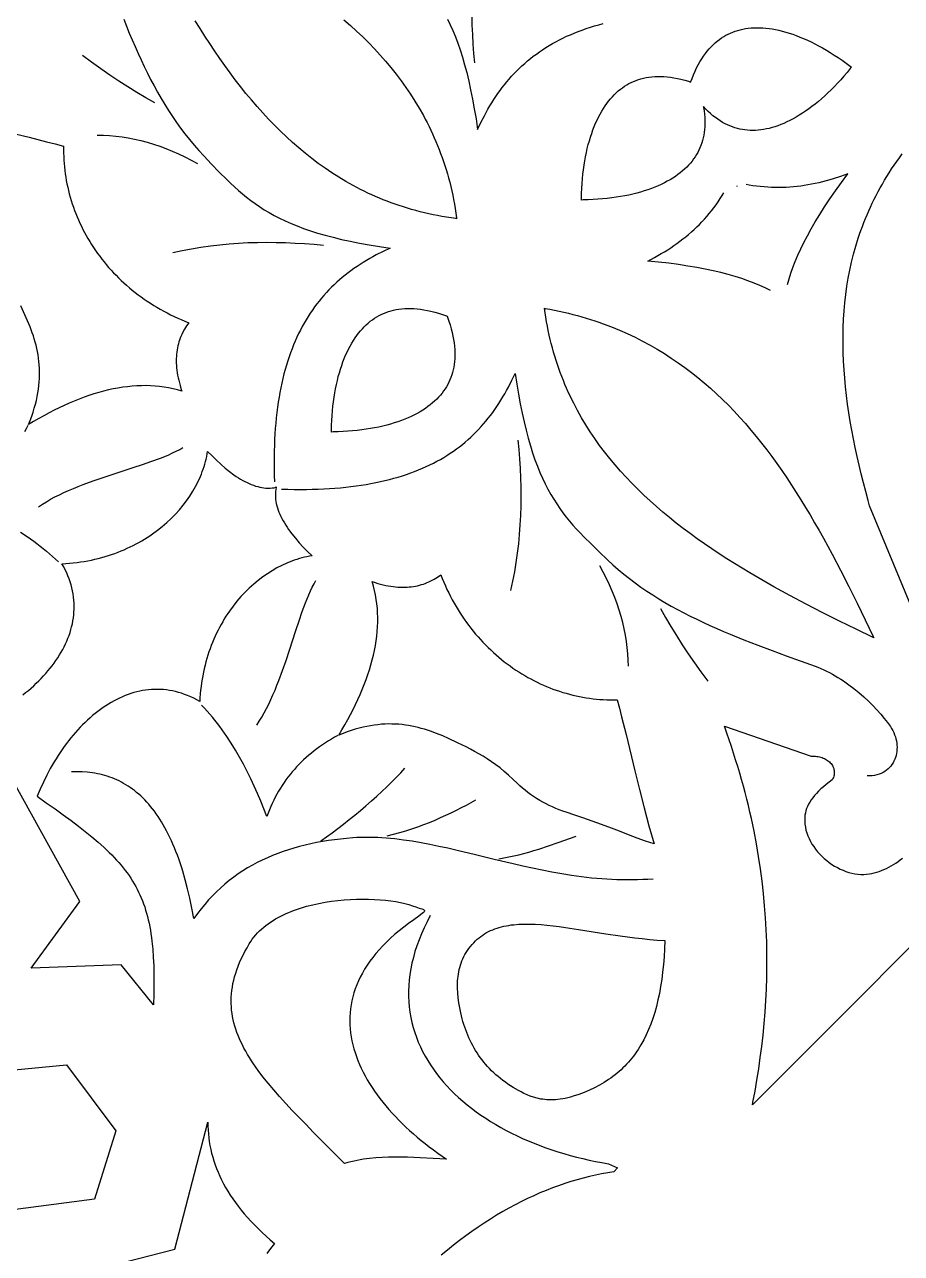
# Model space of a CAD drawing. Extents: x -332 to 348, y -263 to 352.
# Drawn here: x -168.88 to -137.66, y 222.61 to 266.33 of the extents above; entities that cross this region are included whole.
import ezdxf

# ---------------------------------------------------------------- set-up
doc = ezdxf.new("R2010")
doc.units = 0
doc.layers.add('LAYER_1', color=18, linetype='CONTINUOUS')
doc.layers.add('LAYER_2', color=174, linetype='CONTINUOUS')

msp = doc.modelspace()

# ---------------------------------------------------------------- linework, layer by layer
at = {"layer": 'LAYER_1'}
for points in [[(-157.507, 266.507), (-157.279, 266.306), (-157.056, 266.102), (-156.839, 265.894), (-156.627, 265.682), (-156.42, 265.468), (-156.219, 265.249), (-156.024, 265.027), (-155.834, 264.801), (-155.651, 264.571), (-155.473, 264.337), (-155.302, 264.099), (-155.138, 263.857), (-154.98, 263.61), (-154.828, 263.359), (-154.682, 263.102), (-154.614, 262.974), (-154.545, 262.844), (-154.479, 262.712), (-154.415, 262.578), (-154.352, 262.444), (-154.291, 262.308), (-154.232, 262.171), (-154.175, 262.033), (-154.119, 261.893), (-154.066, 261.752), (-154.014, 261.61), (-153.964, 261.466), (-153.916, 261.321), (-153.871, 261.174), (-153.827, 261.026), (-153.785, 260.877), (-153.745, 260.726), (-153.707, 260.573), (-153.671, 260.419), (-153.637, 260.263), (-153.606, 260.106), (-153.576, 259.947), (-153.548, 259.787), (-153.523, 259.625), (-153.5, 259.461), (-153.496, 259.426), (-153.531, 259.431), (-153.695, 259.454), (-153.857, 259.479), (-154.018, 259.506), (-154.177, 259.536), (-154.334, 259.567), (-154.49, 259.601), (-154.644, 259.637), (-154.797, 259.674), (-154.948, 259.714), (-155.098, 259.756), (-155.247, 259.8), (-155.394, 259.845), (-155.539, 259.893), (-155.683, 259.942), (-155.826, 259.994), (-155.967, 260.047), (-156.107, 260.102), (-156.246, 260.159), (-156.383, 260.218), (-156.52, 260.279), (-156.654, 260.341), (-156.788, 260.406), (-156.918, 260.47), (-157.182, 260.609), (-157.438, 260.753), (-157.69, 260.904), (-157.937, 261.061), (-158.181, 261.225), (-158.42, 261.395), (-158.654, 261.572), (-158.885, 261.754), (-159.112, 261.943), (-159.335, 262.137), (-159.555, 262.337), (-159.771, 262.543), (-159.983, 262.754), (-160.192, 262.971), (-160.397, 263.192), (-160.6, 263.419), (-160.799, 263.651), (-160.995, 263.887), (-161.187, 264.127), (-161.377, 264.373), (-161.564, 264.622), (-161.749, 264.875), (-161.93, 265.132), (-162.109, 265.393), (-162.285, 265.658), (-162.459, 265.926), (-162.63, 266.197), (-162.8, 266.471)], [(-170.014, 262.64), (-168.718, 262.325), (-168.09, 262.166), (-167.785, 262.085), (-167.485, 262.002), (-167.487, 261.88), (-167.486, 261.757), (-167.483, 261.635), (-167.477, 261.512), (-167.469, 261.39), (-167.458, 261.269), (-167.445, 261.147), (-167.429, 261.026), (-167.411, 260.905), (-167.39, 260.785), (-167.367, 260.665), (-167.342, 260.545), (-167.314, 260.426), (-167.284, 260.307), (-167.252, 260.189), (-167.217, 260.072), (-167.18, 259.955), (-167.14, 259.839), (-167.099, 259.723), (-167.054, 259.608), (-167.008, 259.494), (-166.959, 259.381), (-166.909, 259.268), (-166.855, 259.156), (-166.8, 259.045), (-166.742, 258.935), (-166.683, 258.826), (-166.621, 258.718), (-166.556, 258.611), (-166.49, 258.505), (-166.422, 258.4), (-166.351, 258.296), (-166.278, 258.193), (-166.203, 258.091), (-166.126, 257.99), (-166.047, 257.891), (-165.966, 257.793), (-165.883, 257.696), (-165.797, 257.6), (-165.71, 257.506), (-165.621, 257.413), (-165.529, 257.322), (-165.436, 257.232), (-165.34, 257.143), (-165.243, 257.056), (-165.144, 256.97), (-165.042, 256.886), (-164.939, 256.804), (-164.834, 256.723), (-164.727, 256.644), (-164.618, 256.566), (-164.507, 256.491), (-164.394, 256.417), (-164.28, 256.344), (-164.163, 256.274), (-164.045, 256.206), (-163.925, 256.139), (-163.803, 256.074), (-163.679, 256.011), (-163.553, 255.95), (-163.426, 255.892), (-163.297, 255.835), (-163.166, 255.78), (-163.033, 255.727), (-163.114, 255.612), (-163.187, 255.492), (-163.253, 255.369), (-163.283, 255.305), (-163.312, 255.241), (-163.338, 255.175), (-163.362, 255.108), (-163.383, 255.04), (-163.403, 254.97), (-163.421, 254.9), (-163.436, 254.828), (-163.449, 254.755), (-163.459, 254.68), (-163.468, 254.605), (-163.473, 254.527), (-163.477, 254.449), (-163.478, 254.369), (-163.476, 254.288), (-163.472, 254.205), (-163.465, 254.12), (-163.455, 254.035), (-163.443, 253.947), (-163.428, 253.858), (-163.41, 253.768), (-163.39, 253.676), (-163.366, 253.582), (-163.34, 253.487), (-163.31, 253.39), (-163.278, 253.291), (-163.434, 253.336), (-163.591, 253.374), (-163.749, 253.407), (-163.908, 253.434), (-164.068, 253.455), (-164.229, 253.471), (-164.391, 253.481), (-164.554, 253.486), (-164.718, 253.485), (-164.883, 253.479), (-165.049, 253.467), (-165.216, 253.45), (-165.384, 253.429), (-165.553, 253.401), (-165.723, 253.369), (-165.893, 253.332), (-166.065, 253.29), (-166.237, 253.243), (-166.41, 253.191), (-166.584, 253.134), (-166.759, 253.073), (-166.935, 253.007), (-167.111, 252.936), (-167.289, 252.861), (-167.467, 252.781), (-167.646, 252.696), (-167.826, 252.608), (-168.006, 252.515), (-168.188, 252.418), (-168.37, 252.316), (-168.553, 252.21), (-168.736, 252.101), (-168.677, 252.25), (-168.623, 252.397), (-168.574, 252.541), (-168.53, 252.684), (-168.491, 252.823), (-168.457, 252.961), (-168.428, 253.097), (-168.403, 253.23), (-168.382, 253.362), (-168.367, 253.491), (-168.355, 253.619), (-168.347, 253.745), (-168.343, 253.869), (-168.344, 253.992), (-168.348, 254.113), (-168.355, 254.233), (-168.366, 254.351), (-168.38, 254.468), (-168.398, 254.584), (-168.419, 254.699), (-168.442, 254.812), (-168.469, 254.924), (-168.498, 255.036), (-168.53, 255.147), (-168.564, 255.256), (-168.601, 255.365), (-168.681, 255.582), (-168.769, 255.796), (-168.864, 256.008), (-169.011, 256.322)], [(-137.334, 245.667), (-138.798, 249.206), (-138.85, 249.401), (-138.935, 249.715), (-139.017, 250.029), (-139.096, 250.343), (-139.171, 250.656), (-139.242, 250.969), (-139.309, 251.281), (-139.372, 251.592), (-139.431, 251.903), (-139.485, 252.213), (-139.535, 252.522), (-139.58, 252.83), (-139.619, 253.137), (-139.654, 253.443), (-139.683, 253.748), (-139.707, 254.052), (-139.725, 254.355), (-139.737, 254.657), (-139.743, 254.957), (-139.743, 255.256), (-139.736, 255.554), (-139.723, 255.85), (-139.704, 256.145), (-139.677, 256.439), (-139.644, 256.731), (-139.603, 257.021), (-139.555, 257.31), (-139.5, 257.597), (-139.437, 257.883), (-139.366, 258.168), (-139.287, 258.45), (-139.199, 258.734), (-139.153, 258.872), (-139.104, 259.012), (-139.053, 259.151), (-139, 259.29), (-138.945, 259.429), (-138.887, 259.567), (-138.827, 259.705), (-138.765, 259.842), (-138.701, 259.979), (-138.634, 260.116), (-138.565, 260.253), (-138.494, 260.389), (-138.42, 260.524), (-138.344, 260.66), (-138.265, 260.795), (-138.184, 260.929), (-138.1, 261.064), (-138.014, 261.198), (-137.925, 261.331), (-137.834, 261.464), (-137.739, 261.597), (-137.643, 261.73)], [(-168.938, 242.483), (-168.838, 242.563), (-168.74, 242.644), (-168.644, 242.726), (-168.551, 242.81), (-168.46, 242.895), (-168.372, 242.981), (-168.286, 243.069), (-168.202, 243.157), (-168.121, 243.247), (-168.043, 243.337), (-167.968, 243.429), (-167.895, 243.522), (-167.825, 243.616), (-167.758, 243.71), (-167.694, 243.806), (-167.633, 243.902), (-167.575, 244), (-167.52, 244.098), (-167.468, 244.197), (-167.42, 244.296), (-167.375, 244.397), (-167.333, 244.498), (-167.294, 244.599), (-167.259, 244.702), (-167.228, 244.805), (-167.2, 244.908), (-167.176, 245.012), (-167.155, 245.116), (-167.139, 245.221), (-167.126, 245.327), (-167.117, 245.432), (-167.111, 245.538), (-167.11, 245.645), (-167.113, 245.751), (-167.12, 245.858), (-167.131, 245.965), (-167.147, 246.073), (-167.166, 246.18), (-167.19, 246.288), (-167.219, 246.395), (-167.251, 246.503), (-167.289, 246.611), (-167.331, 246.719), (-167.377, 246.826), (-167.428, 246.934), (-167.484, 247.042), (-167.545, 247.149), (-167.409, 247.157), (-167.275, 247.167), (-167.142, 247.18), (-167.01, 247.195), (-166.88, 247.213), (-166.752, 247.233), (-166.625, 247.256), (-166.499, 247.281), (-166.375, 247.308), (-166.252, 247.338), (-166.131, 247.369), (-166.012, 247.403), (-165.894, 247.439), (-165.777, 247.478), (-165.663, 247.518), (-165.55, 247.56), (-165.438, 247.604), (-165.328, 247.65), (-165.22, 247.698), (-165.114, 247.748), (-165.009, 247.8), (-164.906, 247.853), (-164.805, 247.908), (-164.705, 247.965), (-164.607, 248.023), (-164.511, 248.084), (-164.417, 248.145), (-164.325, 248.208), (-164.146, 248.339), (-163.974, 248.475), (-163.81, 248.617), (-163.654, 248.763), (-163.506, 248.914), (-163.366, 249.069), (-163.234, 249.228), (-163.11, 249.391), (-162.995, 249.557), (-162.888, 249.726), (-162.79, 249.898), (-162.701, 250.072), (-162.62, 250.248), (-162.584, 250.337), (-162.549, 250.426), (-162.517, 250.515), (-162.487, 250.605), (-162.46, 250.694), (-162.435, 250.785), (-162.412, 250.875), (-162.392, 250.965), (-162.374, 251.055), (-162.359, 251.146), (-162.204, 250.985), (-162.049, 250.832), (-161.893, 250.688), (-161.736, 250.553), (-161.58, 250.428), (-161.423, 250.313), (-161.345, 250.259), (-161.267, 250.209), (-161.19, 250.161), (-161.112, 250.116), (-161.035, 250.075), (-160.958, 250.036), (-160.881, 250.001), (-160.805, 249.969), (-160.729, 249.94), (-160.653, 249.915), (-160.578, 249.893), (-160.503, 249.875), (-160.429, 249.861), (-160.356, 249.85), (-160.283, 249.843), (-160.21, 249.841), (-160.138, 249.842), (-160.067, 249.847), (-159.997, 249.856), (-159.927, 249.87), (-159.916, 249.881), (-159.918, 249.872), (-159.909, 249.874), (-159.92, 249.863), (-159.934, 249.793), (-159.943, 249.723), (-159.948, 249.652), (-159.949, 249.58), (-159.947, 249.507), (-159.94, 249.434), (-159.929, 249.361), (-159.915, 249.287), (-159.897, 249.212), (-159.875, 249.137), (-159.85, 249.061), (-159.821, 248.985), (-159.789, 248.909), (-159.754, 248.832), (-159.715, 248.755), (-159.674, 248.678), (-159.629, 248.6), (-159.581, 248.523), (-159.531, 248.445), (-159.477, 248.367), (-159.362, 248.21), (-159.237, 248.054), (-159.102, 247.897), (-158.958, 247.741), (-158.805, 247.586), (-158.644, 247.431), (-158.735, 247.416), (-158.825, 247.398), (-158.915, 247.378), (-159.006, 247.355), (-159.096, 247.33), (-159.185, 247.303), (-159.275, 247.273), (-159.364, 247.241), (-159.453, 247.206), (-159.542, 247.17), (-159.718, 247.089), (-159.892, 247), (-160.064, 246.902), (-160.233, 246.795), (-160.399, 246.68), (-160.562, 246.556), (-160.721, 246.424), (-160.876, 246.284), (-161.027, 246.136), (-161.173, 245.98), (-161.315, 245.816), (-161.451, 245.644), (-161.582, 245.465), (-161.645, 245.373), (-161.707, 245.279), (-161.767, 245.183), (-161.825, 245.085), (-161.882, 244.985), (-161.937, 244.884), (-161.99, 244.781), (-162.042, 244.676), (-162.092, 244.57), (-162.14, 244.462), (-162.186, 244.352), (-162.23, 244.24), (-162.272, 244.127), (-162.312, 244.013), (-162.351, 243.896), (-162.387, 243.778), (-162.421, 243.659), (-162.452, 243.538), (-162.482, 243.415), (-162.509, 243.291), (-162.534, 243.165), (-162.557, 243.038), (-162.577, 242.91), (-162.595, 242.78), (-162.61, 242.648), (-162.623, 242.515), (-162.633, 242.381), (-162.641, 242.245), (-162.748, 242.306), (-162.856, 242.362), (-162.964, 242.413), (-163.071, 242.459), (-163.179, 242.501), (-163.287, 242.539), (-163.395, 242.571), (-163.502, 242.6), (-163.61, 242.624), (-163.717, 242.643), (-163.825, 242.659), (-163.932, 242.67), (-164.039, 242.677), (-164.145, 242.68), (-164.252, 242.679), (-164.358, 242.673), (-164.463, 242.664), (-164.569, 242.651), (-164.674, 242.635), (-164.778, 242.614), (-164.882, 242.59), (-164.985, 242.562), (-165.088, 242.531), (-165.191, 242.496), (-165.292, 242.457), (-165.393, 242.415), (-165.494, 242.37), (-165.593, 242.322), (-165.692, 242.27), (-165.79, 242.215), (-165.888, 242.157), (-165.984, 242.096), (-166.08, 242.032), (-166.174, 241.965), (-166.268, 241.895), (-166.361, 241.822), (-166.453, 241.747), (-166.543, 241.669), (-166.633, 241.588), (-166.721, 241.504), (-166.809, 241.418), (-166.895, 241.33), (-166.98, 241.239), (-167.064, 241.146), (-167.146, 241.05), (-167.227, 240.952), (-167.307, 240.852), (-167.385, 240.75), (-167.462, 240.646), (-167.538, 240.54), (-167.612, 240.432), (-167.685, 240.322), (-167.756, 240.21), (-167.825, 240.096), (-167.96, 239.864), (-168.087, 239.625), (-168.208, 239.38), (-168.321, 239.129), (-168.427, 238.874), (-168.102, 238.647), (-167.793, 238.429), (-167.5, 238.219), (-167.223, 238.014), (-166.961, 237.816), (-166.714, 237.622), (-166.481, 237.433), (-166.262, 237.246), (-166.057, 237.062), (-165.865, 236.879), (-165.774, 236.788), (-165.686, 236.697), (-165.602, 236.606), (-165.52, 236.514), (-165.442, 236.423), (-165.366, 236.331), (-165.294, 236.238), (-165.224, 236.145), (-165.157, 236.051), (-165.094, 235.956), (-165.033, 235.86), (-164.974, 235.763), (-164.919, 235.665), (-164.866, 235.566), (-164.816, 235.465), (-164.768, 235.363), (-164.723, 235.259), (-164.68, 235.154), (-164.639, 235.046), (-164.601, 234.937), (-164.566, 234.826), (-164.533, 234.713), (-164.501, 234.597), (-164.473, 234.479), (-164.446, 234.358), (-164.421, 234.235), (-164.399, 234.11), (-164.378, 233.981), (-164.359, 233.85), (-164.343, 233.715), (-164.315, 233.437), (-164.295, 233.146), (-164.281, 232.84), (-164.274, 232.519), (-164.272, 232.182), (-164.277, 231.829), (-164.286, 231.458), (-165.435, 232.882), (-168.637, 232.759), (-166.911, 235.135), (-169.668, 240.123)], [(-133.865, 237), (-142.966, 227.899), (-142.949, 227.986), (-142.876, 228.38), (-142.809, 228.776), (-142.746, 229.174), (-142.689, 229.574), (-142.637, 229.976), (-142.591, 230.38), (-142.552, 230.786), (-142.518, 231.194), (-142.491, 231.604), (-142.471, 232.017), (-142.457, 232.432), (-142.451, 232.85), (-142.452, 233.27), (-142.46, 233.693), (-142.476, 234.119), (-142.5, 234.547), (-142.533, 234.979), (-142.574, 235.413), (-142.623, 235.851), (-142.681, 236.291), (-142.749, 236.735), (-142.825, 237.182), (-142.911, 237.632), (-143.007, 238.086), (-143.059, 238.314), (-143.113, 238.543), (-143.17, 238.773), (-143.229, 239.004), (-143.291, 239.236), (-143.355, 239.468), (-143.422, 239.702), (-143.492, 239.937), (-143.565, 240.172), (-143.64, 240.409), (-143.718, 240.646), (-143.798, 240.885), (-143.882, 241.124), (-143.968, 241.364), (-140.874, 240.307), (-140.822, 240.307), (-140.772, 240.306), (-140.722, 240.301), (-140.673, 240.295), (-140.625, 240.287), (-140.578, 240.276), (-140.533, 240.263), (-140.489, 240.249), (-140.446, 240.232), (-140.405, 240.214), (-140.365, 240.193), (-140.328, 240.171), (-140.292, 240.148), (-140.258, 240.122), (-140.226, 240.096), (-140.197, 240.067), (-140.17, 240.037), (-140.146, 240.006), (-140.124, 239.974), (-140.105, 239.94), (-140.089, 239.905), (-140.075, 239.869), (-140.065, 239.831), (-140.058, 239.793), (-140.054, 239.754), (-140.054, 239.714), (-140.057, 239.673), (-140.063, 239.631), (-140.074, 239.589), (-140.088, 239.545), (-140.106, 239.502), (-140.129, 239.457), (-140.24, 239.375), (-140.345, 239.294), (-140.442, 239.214), (-140.532, 239.134), (-140.615, 239.055), (-140.692, 238.977), (-140.761, 238.899), (-140.824, 238.822), (-140.88, 238.744), (-140.93, 238.668), (-140.973, 238.591), (-141.011, 238.514), (-141.041, 238.437), (-141.066, 238.36), (-141.085, 238.283), (-141.098, 238.206), (-141.107, 238.099), (-141.108, 237.991), (-141.1, 237.885), (-141.085, 237.779), (-141.063, 237.674), (-141.033, 237.571), (-140.996, 237.469), (-140.953, 237.369), (-140.903, 237.271), (-140.848, 237.175), (-140.787, 237.082), (-140.721, 236.991), (-140.65, 236.904), (-140.574, 236.819), (-140.494, 236.738), (-140.411, 236.661), (-140.323, 236.587), (-140.233, 236.518), (-140.139, 236.453), (-140.043, 236.392), (-139.944, 236.337), (-139.844, 236.286), (-139.742, 236.241), (-139.638, 236.202), (-139.534, 236.168), (-139.429, 236.14), (-139.323, 236.119), (-139.218, 236.104), (-139.113, 236.095), (-139.008, 236.094), (-138.905, 236.1), (-138.803, 236.114), (-138.716, 236.13), (-138.63, 236.15), (-138.543, 236.174), (-138.457, 236.202), (-138.371, 236.233), (-138.286, 236.268), (-138.201, 236.307), (-138.116, 236.349), (-138.032, 236.394), (-137.949, 236.443), (-137.867, 236.495), (-137.786, 236.551), (-137.706, 236.61), (-137.627, 236.672)], [(-167.874, 221.641), (-163.525, 222.761), (-162.356, 227.275), (-162.353, 227.137), (-162.346, 226.999), (-162.335, 226.861), (-162.32, 226.724), (-162.301, 226.586), (-162.277, 226.449), (-162.249, 226.312), (-162.217, 226.175), (-162.18, 226.039), (-162.139, 225.902), (-162.093, 225.766), (-162.043, 225.63), (-161.987, 225.495), (-161.928, 225.359), (-161.863, 225.224), (-161.793, 225.089), (-161.719, 224.955), (-161.64, 224.82), (-161.555, 224.686), (-161.466, 224.552), (-161.371, 224.418), (-161.272, 224.285), (-161.167, 224.152), (-161.056, 224.019), (-160.941, 223.886), (-160.82, 223.754), (-160.693, 223.622), (-160.561, 223.49), (-160.423, 223.358), (-160.28, 223.227), (-160.131, 223.096), (-159.976, 222.965), (-160.119, 222.787), (-160.255, 222.608)]]:
    msp.add_lwpolyline(points, dxfattribs=at)
for points in [[(-142.705, 266.221), (-142.598, 266.216), (-142.487, 266.207), (-142.375, 266.194), (-142.261, 266.177), (-142.144, 266.156), (-142.026, 266.13), (-141.905, 266.101), (-141.783, 266.068), (-141.659, 266.03), (-141.533, 265.988), (-141.406, 265.942), (-141.277, 265.892), (-141.146, 265.838), (-141.014, 265.779), (-140.881, 265.717), (-140.747, 265.649), (-140.611, 265.578), (-140.475, 265.503), (-140.337, 265.423), (-140.199, 265.339), (-140.059, 265.251), (-139.919, 265.159), (-139.778, 265.063), (-139.637, 264.963), (-139.495, 264.858), (-139.443, 264.818), (-139.484, 264.767), (-139.596, 264.631), (-139.709, 264.5), (-139.823, 264.372), (-139.936, 264.249), (-140.05, 264.13), (-140.164, 264.015), (-140.279, 263.905), (-140.393, 263.798), (-140.507, 263.697), (-140.621, 263.599), (-140.735, 263.506), (-140.849, 263.417), (-140.963, 263.333), (-141.076, 263.253), (-141.188, 263.178), (-141.3, 263.107), (-141.412, 263.04), (-141.522, 262.978), (-141.632, 262.921), (-141.741, 262.868), (-141.849, 262.819), (-141.956, 262.775), (-142.062, 262.735), (-142.166, 262.7), (-142.27, 262.669), (-142.372, 262.642), (-142.473, 262.619), (-142.573, 262.601), (-142.671, 262.586), (-142.768, 262.576), (-142.864, 262.57), (-142.959, 262.568), (-143.053, 262.57), (-143.145, 262.575), (-143.236, 262.585), (-143.327, 262.598), (-143.417, 262.616), (-143.505, 262.637), (-143.594, 262.663), (-143.682, 262.693), (-143.769, 262.727), (-143.856, 262.765), (-143.942, 262.808), (-144.029, 262.855), (-144.115, 262.907), (-144.201, 262.964), (-144.287, 263.026), (-144.373, 263.093), (-144.459, 263.166), (-144.544, 263.244), (-144.629, 263.328), (-144.713, 263.418), (-144.706, 263.383), (-144.688, 263.261), (-144.674, 263.142), (-144.665, 263.027), (-144.66, 262.915), (-144.66, 262.806), (-144.664, 262.7), (-144.672, 262.597), (-144.684, 262.497), (-144.7, 262.4), (-144.72, 262.305), (-144.743, 262.213), (-144.77, 262.123), (-144.801, 262.036), (-144.835, 261.951), (-144.873, 261.867), (-144.914, 261.786), (-144.959, 261.706), (-145.008, 261.628), (-145.061, 261.552), (-145.117, 261.477), (-145.177, 261.404), (-145.241, 261.332), (-145.309, 261.262), (-145.381, 261.193), (-145.457, 261.126), (-145.537, 261.06), (-145.621, 260.996), (-145.709, 260.934), (-145.801, 260.873), (-145.898, 260.814), (-145.999, 260.757), (-146.103, 260.702), (-146.212, 260.649), (-146.325, 260.598), (-146.442, 260.549), (-146.563, 260.502), (-146.688, 260.457), (-146.817, 260.415), (-146.949, 260.375), (-147.085, 260.338), (-147.225, 260.303), (-147.369, 260.27), (-147.516, 260.24), (-147.667, 260.213), (-147.821, 260.188), (-147.978, 260.166), (-148.139, 260.147), (-148.303, 260.131), (-148.47, 260.117), (-148.64, 260.106), (-148.813, 260.098), (-148.99, 260.093), (-149.055, 260.092), (-149.055, 260.158), (-149.05, 260.334), (-149.042, 260.507), (-149.031, 260.678), (-149.017, 260.845), (-149, 261.009), (-148.981, 261.169), (-148.959, 261.327), (-148.935, 261.481), (-148.907, 261.632), (-148.877, 261.779), (-148.845, 261.922), (-148.81, 262.062), (-148.772, 262.199), (-148.732, 262.331), (-148.69, 262.46), (-148.646, 262.585), (-148.599, 262.706), (-148.55, 262.822), (-148.499, 262.935), (-148.446, 263.044), (-148.39, 263.149), (-148.333, 263.25), (-148.275, 263.346), (-148.214, 263.439), (-148.151, 263.527), (-148.087, 263.611), (-148.022, 263.691), (-147.955, 263.767), (-147.886, 263.839), (-147.815, 263.907), (-147.744, 263.971), (-147.67, 264.031), (-147.596, 264.087), (-147.519, 264.139), (-147.441, 264.188), (-147.362, 264.233), (-147.28, 264.275), (-147.197, 264.312), (-147.112, 264.347), (-147.024, 264.377), (-146.935, 264.404), (-146.843, 264.428), (-146.748, 264.447), (-146.651, 264.463), (-146.551, 264.475), (-146.448, 264.483), (-146.342, 264.488), (-146.233, 264.487), (-146.121, 264.483), (-146.005, 264.474), (-145.887, 264.46), (-145.765, 264.442), (-145.639, 264.418), (-145.511, 264.39), (-145.379, 264.356), (-145.244, 264.317), (-145.167, 264.286), (-145.118, 264.417), (-145.066, 264.547), (-145.011, 264.672), (-144.955, 264.791), (-144.896, 264.904), (-144.835, 265.011), (-144.773, 265.113), (-144.709, 265.209), (-144.644, 265.301), (-144.577, 265.387), (-144.508, 265.468), (-144.439, 265.544), (-144.367, 265.615), (-144.295, 265.682), (-144.221, 265.744), (-144.146, 265.803), (-144.07, 265.857), (-143.992, 265.907), (-143.912, 265.953), (-143.831, 265.995), (-143.748, 266.034), (-143.664, 266.069), (-143.577, 266.1), (-143.489, 266.128), (-143.399, 266.152), (-143.306, 266.173), (-143.212, 266.19), (-143.115, 266.204), (-143.016, 266.214), (-142.915, 266.22), (-142.811, 266.222)], [(-150.346, 256.236), (-150.177, 256.205), (-150.009, 256.172), (-149.843, 256.137), (-149.679, 256.1), (-149.517, 256.061), (-149.357, 256.021), (-149.198, 255.979), (-149.041, 255.935), (-148.886, 255.889), (-148.733, 255.842), (-148.581, 255.792), (-148.43, 255.741), (-148.284, 255.69), (-147.989, 255.579), (-147.702, 255.462), (-147.422, 255.339), (-147.147, 255.209), (-146.878, 255.073), (-146.614, 254.931), (-146.356, 254.783), (-146.103, 254.629), (-145.855, 254.47), (-145.612, 254.304), (-145.373, 254.133), (-145.14, 253.957), (-144.91, 253.775), (-144.685, 253.587), (-144.464, 253.395), (-144.247, 253.197), (-144.034, 252.994), (-143.825, 252.786), (-143.62, 252.574), (-143.418, 252.356), (-143.22, 252.135), (-143.025, 251.908), (-142.834, 251.677), (-142.645, 251.442), (-142.46, 251.203), (-142.278, 250.96), (-142.098, 250.713), (-141.922, 250.462), (-141.748, 250.207), (-141.576, 249.949), (-141.407, 249.687), (-141.241, 249.423), (-141.076, 249.155), (-140.914, 248.884), (-140.754, 248.61), (-140.596, 248.334), (-140.439, 248.055), (-140.285, 247.774), (-140.132, 247.491), (-139.83, 246.916), (-139.533, 246.335), (-139.241, 245.747), (-138.952, 245.154), (-138.665, 244.557), (-138.643, 244.512), (-138.676, 244.528), (-139.274, 244.817), (-139.871, 245.11), (-140.464, 245.407), (-141.053, 245.709), (-141.637, 246.018), (-141.925, 246.175), (-142.212, 246.333), (-142.496, 246.494), (-142.778, 246.656), (-143.058, 246.821), (-143.335, 246.987), (-143.609, 247.156), (-143.88, 247.327), (-144.148, 247.501), (-144.412, 247.677), (-144.673, 247.855), (-144.93, 248.037), (-145.183, 248.22), (-145.432, 248.407), (-145.677, 248.597), (-145.918, 248.789), (-146.154, 248.985), (-146.385, 249.184), (-146.612, 249.386), (-146.833, 249.591), (-147.049, 249.8), (-147.26, 250.012), (-147.466, 250.227), (-147.666, 250.446), (-147.86, 250.669), (-148.049, 250.896), (-148.231, 251.127), (-148.407, 251.361), (-148.578, 251.6), (-148.741, 251.843), (-148.899, 252.09), (-149.049, 252.342), (-149.193, 252.598), (-149.331, 252.861), (-149.396, 252.991), (-149.46, 253.125), (-149.523, 253.26), (-149.583, 253.396), (-149.642, 253.533), (-149.699, 253.672), (-149.754, 253.811), (-149.808, 253.953), (-149.859, 254.095), (-149.909, 254.239), (-149.956, 254.385), (-150.002, 254.532), (-150.045, 254.68), (-150.087, 254.83), (-150.127, 254.981), (-150.165, 255.134), (-150.2, 255.288), (-150.234, 255.444), (-150.266, 255.601), (-150.295, 255.76), (-150.322, 255.921), (-150.348, 256.083), (-150.37, 256.24)], [(-155.131, 256.231), (-155.019, 256.227), (-154.904, 256.218), (-154.785, 256.204), (-154.663, 256.186), (-154.538, 256.162), (-154.41, 256.134), (-154.278, 256.1), (-154.143, 256.061), (-154.005, 256.017), (-153.863, 255.967), (-153.834, 255.956), (-153.823, 255.927), (-153.773, 255.785), (-153.729, 255.647), (-153.69, 255.512), (-153.656, 255.38), (-153.628, 255.252), (-153.605, 255.127), (-153.586, 255.005), (-153.572, 254.886), (-153.563, 254.771), (-153.559, 254.659), (-153.559, 254.55), (-153.563, 254.444), (-153.571, 254.341), (-153.583, 254.241), (-153.599, 254.144), (-153.618, 254.049), (-153.642, 253.957), (-153.669, 253.867), (-153.7, 253.78), (-153.734, 253.694), (-153.772, 253.611), (-153.813, 253.53), (-153.858, 253.45), (-153.907, 253.372), (-153.959, 253.296), (-154.015, 253.221), (-154.075, 253.148), (-154.139, 253.076), (-154.207, 253.006), (-154.279, 252.937), (-154.355, 252.87), (-154.435, 252.804), (-154.519, 252.74), (-154.608, 252.678), (-154.7, 252.617), (-154.796, 252.558), (-154.897, 252.501), (-155.002, 252.446), (-155.111, 252.393), (-155.224, 252.342), (-155.341, 252.293), (-155.462, 252.246), (-155.586, 252.201), (-155.715, 252.159), (-155.848, 252.119), (-155.984, 252.082), (-156.124, 252.047), (-156.267, 252.014), (-156.415, 251.984), (-156.565, 251.957), (-156.719, 251.932), (-156.877, 251.91), (-157.037, 251.891), (-157.201, 251.874), (-157.369, 251.861), (-157.539, 251.85), (-157.712, 251.842), (-157.888, 251.837), (-157.954, 251.836), (-157.953, 251.902), (-157.948, 252.078), (-157.94, 252.251), (-157.929, 252.422), (-157.916, 252.589), (-157.899, 252.753), (-157.88, 252.913), (-157.858, 253.071), (-157.833, 253.225), (-157.806, 253.375), (-157.776, 253.523), (-157.743, 253.666), (-157.708, 253.806), (-157.671, 253.942), (-157.631, 254.075), (-157.589, 254.204), (-157.544, 254.328), (-157.497, 254.449), (-157.448, 254.566), (-157.397, 254.679), (-157.344, 254.788), (-157.289, 254.893), (-157.232, 254.994), (-157.173, 255.09), (-157.112, 255.182), (-157.05, 255.271), (-156.986, 255.355), (-156.92, 255.435), (-156.853, 255.511), (-156.784, 255.583), (-156.714, 255.651), (-156.642, 255.715), (-156.569, 255.775), (-156.494, 255.831), (-156.418, 255.883), (-156.34, 255.932), (-156.26, 255.977), (-156.179, 256.018), (-156.096, 256.056), (-156.01, 256.09), (-155.923, 256.121), (-155.833, 256.148), (-155.741, 256.172), (-155.646, 256.191), (-155.549, 256.207), (-155.449, 256.219), (-155.346, 256.227), (-155.24, 256.231)], [(-154.01, 246.624), (-153.955, 246.493), (-153.898, 246.364), (-153.84, 246.237), (-153.779, 246.111), (-153.716, 245.987), (-153.651, 245.865), (-153.585, 245.745), (-153.516, 245.627), (-153.446, 245.51), (-153.373, 245.396), (-153.299, 245.283), (-153.224, 245.172), (-153.146, 245.063), (-153.067, 244.956), (-152.986, 244.851), (-152.904, 244.748), (-152.82, 244.646), (-152.734, 244.547), (-152.647, 244.45), (-152.559, 244.354), (-152.468, 244.261), (-152.377, 244.169), (-152.284, 244.08), (-152.19, 243.993), (-152.094, 243.907), (-151.997, 243.824), (-151.899, 243.743), (-151.8, 243.664), (-151.699, 243.587), (-151.597, 243.512), (-151.495, 243.439), (-151.39, 243.368), (-151.285, 243.3), (-151.179, 243.234), (-151.072, 243.169), (-150.964, 243.107), (-150.855, 243.048), (-150.745, 242.99), (-150.634, 242.935), (-150.522, 242.881), (-150.409, 242.831), (-150.296, 242.782), (-150.182, 242.736), (-150.067, 242.691), (-149.951, 242.65), (-149.835, 242.61), (-149.718, 242.573), (-149.601, 242.538), (-149.483, 242.506), (-149.364, 242.476), (-149.245, 242.448), (-149.125, 242.423), (-149.005, 242.4), (-148.885, 242.379), (-148.764, 242.361), (-148.643, 242.345), (-148.521, 242.332), (-148.4, 242.321), (-148.278, 242.313), (-148.155, 242.307), (-148.033, 242.304), (-147.911, 242.303), (-147.788, 242.305), (-147.705, 242.005), (-147.624, 241.7), (-147.465, 241.072), (-147.15, 239.776), (-146.99, 239.119), (-146.824, 238.464), (-146.739, 238.14), (-146.651, 237.818), (-146.56, 237.499), (-146.467, 237.185), (-146.622, 237.232), (-146.772, 237.281), (-147.069, 237.386), (-147.374, 237.501), (-147.704, 237.629), (-148.075, 237.771), (-148.504, 237.931), (-149.007, 238.109), (-149.291, 238.206), (-149.601, 238.309), (-149.722, 238.35), (-149.842, 238.395), (-149.962, 238.443), (-150.081, 238.494), (-150.199, 238.548), (-150.315, 238.605), (-150.429, 238.666), (-150.541, 238.729), (-150.651, 238.795), (-150.759, 238.864), (-150.864, 238.935), (-150.965, 239.01), (-151.063, 239.087), (-151.158, 239.166), (-151.249, 239.248), (-151.335, 239.332), (-151.492, 239.485), (-151.646, 239.628), (-151.8, 239.76), (-151.952, 239.884), (-152.104, 239.998), (-152.255, 240.106), (-152.405, 240.206), (-152.556, 240.3), (-152.706, 240.389), (-152.857, 240.473), (-153.009, 240.553), (-153.161, 240.63), (-153.468, 240.779), (-153.782, 240.925), (-153.994, 241.021), (-154.208, 241.109), (-154.425, 241.189), (-154.534, 241.226), (-154.643, 241.26), (-154.754, 241.292), (-154.866, 241.321), (-154.978, 241.348), (-155.091, 241.371), (-155.206, 241.392), (-155.322, 241.41), (-155.439, 241.424), (-155.557, 241.435), (-155.677, 241.442), (-155.798, 241.446), (-155.921, 241.447), (-156.045, 241.443), (-156.171, 241.435), (-156.299, 241.423), (-156.428, 241.408), (-156.56, 241.387), (-156.693, 241.362), (-156.829, 241.333), (-156.967, 241.299), (-157.106, 241.26), (-157.249, 241.216), (-157.393, 241.167), (-157.54, 241.113), (-157.689, 241.054), (-157.58, 241.237), (-157.474, 241.42), (-157.372, 241.602), (-157.275, 241.784), (-157.182, 241.964), (-157.094, 242.144), (-157.009, 242.323), (-156.929, 242.501), (-156.854, 242.679), (-156.783, 242.855), (-156.717, 243.031), (-156.656, 243.206), (-156.599, 243.38), (-156.547, 243.553), (-156.5, 243.725), (-156.458, 243.897), (-156.421, 244.067), (-156.389, 244.237), (-156.361, 244.406), (-156.34, 244.574), (-156.323, 244.741), (-156.311, 244.907), (-156.305, 245.072), (-156.304, 245.236), (-156.309, 245.399), (-156.319, 245.561), (-156.335, 245.722), (-156.356, 245.882), (-156.383, 246.041), (-156.416, 246.199), (-156.455, 246.356), (-156.499, 246.512), (-156.4, 246.48), (-156.303, 246.45), (-156.208, 246.424), (-156.114, 246.4), (-156.022, 246.38), (-155.932, 246.362), (-155.843, 246.347), (-155.755, 246.335), (-155.67, 246.325), (-155.585, 246.318), (-155.502, 246.314), (-155.421, 246.312), (-155.341, 246.313), (-155.263, 246.317), (-155.185, 246.323), (-155.11, 246.331), (-155.035, 246.341), (-154.962, 246.354), (-154.89, 246.369), (-154.82, 246.387), (-154.75, 246.407), (-154.682, 246.428), (-154.615, 246.452), (-154.549, 246.478), (-154.485, 246.507), (-154.421, 246.537), (-154.298, 246.603), (-154.178, 246.676), (-154.063, 246.757)], [(-156.629, 235.211), (-156.422, 235.203), (-156.221, 235.191), (-156.027, 235.173), (-155.841, 235.151), (-155.665, 235.125), (-155.498, 235.094), (-155.342, 235.06), (-155.198, 235.022), (-155.067, 234.981), (-154.95, 234.937), (-154.89, 234.914), (-154.834, 234.895), (-154.74, 234.866), (-154.703, 234.853), (-154.674, 234.841), (-154.653, 234.827), (-154.647, 234.819), (-154.643, 234.811), (-154.642, 234.802), (-154.643, 234.792), (-154.656, 234.769), (-154.68, 234.74), (-154.718, 234.705), (-154.771, 234.663), (-154.839, 234.612), (-155.024, 234.481), (-155.206, 234.351), (-155.38, 234.22), (-155.546, 234.088), (-155.704, 233.956), (-155.853, 233.822), (-155.995, 233.687), (-156.129, 233.552), (-156.255, 233.415), (-156.373, 233.278), (-156.483, 233.141), (-156.587, 233.002), (-156.682, 232.864), (-156.771, 232.724), (-156.852, 232.584), (-156.926, 232.444), (-156.993, 232.303), (-157.054, 232.162), (-157.107, 232.021), (-157.154, 231.879), (-157.194, 231.737), (-157.227, 231.595), (-157.254, 231.453), (-157.275, 231.311), (-157.29, 231.168), (-157.298, 231.026), (-157.301, 230.884), (-157.297, 230.742), (-157.287, 230.6), (-157.272, 230.458), (-157.251, 230.316), (-157.225, 230.175), (-157.193, 230.034), (-157.156, 229.893), (-157.113, 229.753), (-157.065, 229.613), (-157.013, 229.474), (-156.955, 229.336), (-156.892, 229.198), (-156.825, 229.06), (-156.752, 228.923), (-156.676, 228.787), (-156.594, 228.652), (-156.509, 228.518), (-156.419, 228.384), (-156.324, 228.251), (-156.226, 228.12), (-156.124, 227.989), (-156.017, 227.86), (-155.907, 227.731), (-155.793, 227.604), (-155.676, 227.477), (-155.555, 227.353), (-155.43, 227.229), (-155.303, 227.106), (-155.172, 226.985), (-155.037, 226.866), (-154.9, 226.748), (-154.76, 226.631), (-154.617, 226.516), (-154.471, 226.403), (-154.322, 226.291), (-154.171, 226.181), (-154.017, 226.072), (-153.861, 225.966), (-154.33, 225.987), (-154.792, 226.011), (-155.248, 226.03), (-155.475, 226.036), (-155.7, 226.038), (-155.924, 226.035), (-156.148, 226.027), (-156.371, 226.012), (-156.594, 225.99), (-156.816, 225.959), (-156.927, 225.94), (-157.039, 225.919), (-157.15, 225.895), (-157.261, 225.869), (-157.373, 225.84), (-157.484, 225.808), (-158.598, 226.927), (-158.856, 227.19), (-159.106, 227.447), (-159.346, 227.699), (-159.577, 227.946), (-159.797, 228.188), (-160.006, 228.427), (-160.204, 228.662), (-160.39, 228.894), (-160.563, 229.123), (-160.645, 229.237), (-160.724, 229.351), (-160.8, 229.464), (-160.872, 229.576), (-160.94, 229.689), (-161.005, 229.801), (-161.067, 229.913), (-161.125, 230.025), (-161.179, 230.137), (-161.23, 230.249), (-161.277, 230.361), (-161.32, 230.473), (-161.358, 230.585), (-161.393, 230.698), (-161.424, 230.811), (-161.451, 230.924), (-161.474, 231.037), (-161.492, 231.151), (-161.506, 231.266), (-161.516, 231.381), (-161.521, 231.497), (-161.522, 231.613), (-161.519, 231.731), (-161.51, 231.849), (-161.498, 231.968), (-161.48, 232.088), (-161.458, 232.209), (-161.43, 232.331), (-161.398, 232.454), (-161.361, 232.578), (-161.319, 232.704), (-161.272, 232.831), (-161.22, 232.959), (-161.162, 233.088), (-161.099, 233.219), (-161.031, 233.352), (-160.958, 233.486), (-160.879, 233.622), (-160.826, 233.705), (-160.77, 233.786), (-160.711, 233.864), (-160.647, 233.94), (-160.581, 234.013), (-160.511, 234.083), (-160.438, 234.151), (-160.363, 234.217), (-160.284, 234.28), (-160.203, 234.341), (-160.119, 234.399), (-160.032, 234.455), (-159.943, 234.509), (-159.852, 234.561), (-159.758, 234.61), (-159.663, 234.657), (-159.565, 234.702), (-159.466, 234.745), (-159.365, 234.786), (-159.263, 234.825), (-159.159, 234.861), (-159.053, 234.896), (-158.839, 234.96), (-158.621, 235.015), (-158.399, 235.064), (-158.176, 235.105), (-157.951, 235.139), (-157.726, 235.166), (-157.502, 235.187), (-157.279, 235.202), (-157.058, 235.211), (-156.841, 235.214)], [(-150.897, 234.326), (-150.697, 234.32), (-150.491, 234.307), (-150.281, 234.289), (-150.065, 234.267), (-149.845, 234.24), (-149.62, 234.209), (-149.157, 234.14), (-148.183, 233.985), (-147.676, 233.909), (-147.417, 233.873), (-147.156, 233.839), (-146.892, 233.809), (-146.626, 233.782), (-146.357, 233.759), (-146.087, 233.74), (-146.098, 233.446), (-146.115, 233.16), (-146.137, 232.884), (-146.165, 232.615), (-146.198, 232.356), (-146.236, 232.104), (-146.28, 231.861), (-146.33, 231.626), (-146.385, 231.4), (-146.446, 231.181), (-146.513, 230.97), (-146.586, 230.767), (-146.664, 230.572), (-146.749, 230.384), (-146.839, 230.204), (-146.936, 230.032), (-147.038, 229.866), (-147.092, 229.787), (-147.147, 229.708), (-147.204, 229.632), (-147.262, 229.557), (-147.322, 229.485), (-147.384, 229.414), (-147.447, 229.344), (-147.511, 229.277), (-147.577, 229.211), (-147.645, 229.146), (-147.715, 229.084), (-147.786, 229.023), (-147.858, 228.964), (-147.933, 228.906), (-148.009, 228.85), (-148.086, 228.796), (-148.246, 228.692), (-148.413, 228.595), (-148.587, 228.504), (-148.767, 228.419), (-148.954, 228.34), (-149.148, 228.267), (-149.349, 228.2), (-149.445, 228.172), (-149.538, 228.147), (-149.63, 228.126), (-149.719, 228.109), (-149.806, 228.095), (-149.891, 228.085), (-149.973, 228.077), (-150.054, 228.073), (-150.133, 228.071), (-150.21, 228.073), (-150.284, 228.077), (-150.357, 228.083), (-150.429, 228.092), (-150.498, 228.103), (-150.631, 228.131), (-150.758, 228.165), (-150.878, 228.206), (-150.992, 228.252), (-151.1, 228.301), (-151.203, 228.353), (-151.3, 228.406), (-151.48, 228.513), (-151.577, 228.573), (-151.67, 228.635), (-151.761, 228.698), (-151.85, 228.763), (-151.936, 228.83), (-152.019, 228.898), (-152.099, 228.967), (-152.178, 229.038), (-152.253, 229.111), (-152.326, 229.185), (-152.397, 229.26), (-152.465, 229.337), (-152.531, 229.416), (-152.594, 229.496), (-152.655, 229.577), (-152.714, 229.66), (-152.77, 229.744), (-152.824, 229.829), (-152.876, 229.916), (-152.925, 230.004), (-152.972, 230.094), (-153.017, 230.185), (-153.06, 230.277), (-153.1, 230.371), (-153.139, 230.466), (-153.175, 230.562), (-153.209, 230.66), (-153.241, 230.758), (-153.271, 230.858), (-153.299, 230.96), (-153.348, 231.166), (-153.386, 231.348), (-153.417, 231.527), (-153.441, 231.704), (-153.458, 231.878), (-153.466, 232.05), (-153.467, 232.135), (-153.466, 232.219), (-153.462, 232.302), (-153.456, 232.385), (-153.447, 232.467), (-153.436, 232.548), (-153.422, 232.628), (-153.405, 232.708), (-153.385, 232.787), (-153.362, 232.865), (-153.336, 232.942), (-153.307, 233.018), (-153.275, 233.093), (-153.239, 233.168), (-153.2, 233.241), (-153.157, 233.314), (-153.111, 233.386), (-153.061, 233.456), (-153.008, 233.526), (-152.95, 233.595), (-152.889, 233.663), (-152.823, 233.729), (-152.763, 233.786), (-152.7, 233.84), (-152.636, 233.89), (-152.57, 233.937), (-152.502, 233.981), (-152.432, 234.022), (-152.361, 234.06), (-152.287, 234.096), (-152.213, 234.128), (-152.136, 234.158), (-152.058, 234.184), (-151.978, 234.209), (-151.896, 234.231), (-151.813, 234.25), (-151.728, 234.267), (-151.642, 234.282), (-151.554, 234.295), (-151.464, 234.305), (-151.281, 234.32), (-151.092, 234.327)], [(-165.626, 226.965), (-166.384, 224.539), (-172.28, 223.767), (-175.159, 226.14), (-172.965, 228.783), (-167.388, 229.323)]]:
    msp.add_lwpolyline(points, close=True, dxfattribs=at)
at = {"layer": 'LAYER_2'}
for points in [[(-152.594, 270.328), (-152.632, 270.162), (-152.668, 269.995), (-152.733, 269.662), (-152.79, 269.329), (-152.837, 268.995), (-152.877, 268.661), (-152.909, 268.326), (-152.933, 267.991), (-152.95, 267.656), (-152.959, 267.321), (-152.963, 266.986), (-152.96, 266.65), (-152.951, 266.314), (-152.937, 265.978), (-152.917, 265.642), (-152.892, 265.305), (-152.863, 264.968)], [(-165.346, 266.521), (-165.148, 266.032), (-165.047, 265.79), (-164.943, 265.549), (-164.837, 265.311), (-164.729, 265.075), (-164.619, 264.842), (-164.505, 264.61), (-164.388, 264.381), (-164.268, 264.155), (-164.145, 263.931), (-164.018, 263.709), (-163.887, 263.491), (-163.752, 263.275), (-163.613, 263.063), (-163.469, 262.853), (-163.321, 262.647), (-163.167, 262.444), (-163.009, 262.244), (-162.845, 262.047), (-162.676, 261.855), (-162.501, 261.666), (-162.22, 261.371), (-161.948, 261.088), (-161.678, 260.817), (-161.543, 260.686), (-161.405, 260.559), (-161.266, 260.434), (-161.124, 260.312), (-160.978, 260.193), (-160.828, 260.077), (-160.673, 259.965), (-160.513, 259.855), (-160.346, 259.748), (-160.172, 259.644), (-159.99, 259.543), (-159.8, 259.445), (-159.601, 259.35), (-159.392, 259.257), (-159.172, 259.168), (-158.942, 259.081), (-158.699, 258.998), (-158.444, 258.917), (-158.175, 258.839), (-157.893, 258.764), (-157.596, 258.692), (-157.283, 258.623), (-156.955, 258.557), (-156.609, 258.493), (-156.247, 258.432), (-155.866, 258.374), (-156.114, 258.258), (-156.357, 258.136), (-156.475, 258.072), (-156.592, 258.007), (-156.708, 257.94), (-156.821, 257.871), (-156.933, 257.8), (-157.043, 257.728), (-157.151, 257.653), (-157.258, 257.577), (-157.363, 257.498), (-157.465, 257.418), (-157.567, 257.336), (-157.666, 257.251), (-157.763, 257.165), (-157.859, 257.076), (-157.953, 256.985), (-158.045, 256.892), (-158.135, 256.797), (-158.223, 256.699), (-158.309, 256.6), (-158.393, 256.497), (-158.475, 256.393), (-158.555, 256.286), (-158.633, 256.176), (-158.709, 256.064), (-158.784, 255.949), (-158.856, 255.832), (-158.926, 255.713), (-158.994, 255.59), (-159.06, 255.465), (-159.123, 255.337), (-159.185, 255.207), (-159.245, 255.074), (-159.302, 254.937), (-159.357, 254.798), (-159.41, 254.657), (-159.461, 254.512), (-159.51, 254.364), (-159.556, 254.213), (-159.601, 254.059), (-159.642, 253.902), (-159.682, 253.742), (-159.72, 253.579), (-159.755, 253.413), (-159.787, 253.243), (-159.818, 253.071), (-159.846, 252.894), (-159.872, 252.715), (-159.895, 252.532), (-159.916, 252.346), (-159.935, 252.156), (-159.951, 251.963), (-159.965, 251.767), (-159.976, 251.567), (-159.985, 251.363), (-159.991, 251.156), (-159.995, 250.945), (-159.997, 250.73), (-159.995, 250.511), (-159.992, 250.289), (-159.986, 250.063)], [(-153.819, 266.531), (-153.724, 266.331), (-153.632, 266.122), (-153.542, 265.903), (-153.456, 265.672), (-153.372, 265.43), (-153.292, 265.174), (-153.214, 264.906), (-153.139, 264.624), (-153.067, 264.326), (-152.998, 264.014), (-152.931, 263.685), (-152.868, 263.34), (-152.807, 262.977), (-152.749, 262.596), (-152.633, 262.845), (-152.511, 263.087), (-152.447, 263.206), (-152.381, 263.323), (-152.314, 263.438), (-152.245, 263.552), (-152.175, 263.663), (-152.102, 263.774), (-152.028, 263.882), (-151.951, 263.988), (-151.873, 264.093), (-151.793, 264.196), (-151.71, 264.297), (-151.626, 264.397), (-151.539, 264.494), (-151.451, 264.59), (-151.36, 264.683), (-151.267, 264.775), (-151.172, 264.865), (-151.074, 264.953), (-150.974, 265.039), (-150.872, 265.123), (-150.767, 265.206), (-150.66, 265.286), (-150.551, 265.364), (-150.439, 265.44), (-150.324, 265.514), (-150.207, 265.586), (-150.087, 265.656), (-149.965, 265.724), (-149.84, 265.79), (-149.712, 265.854), (-149.581, 265.916), (-149.448, 265.975), (-149.312, 266.033), (-149.173, 266.088), (-149.031, 266.141), (-148.886, 266.192), (-148.738, 266.241), (-148.588, 266.287), (-148.434, 266.331), (-148.277, 266.373)], [(-164.234, 263.546), (-164.555, 263.727), (-164.877, 263.917), (-165.199, 264.115), (-165.521, 264.322), (-165.844, 264.537), (-166.167, 264.76), (-166.49, 264.991), (-166.814, 265.231)], [(-166.291, 262.405), (-166.07, 262.4), (-165.849, 262.387), (-165.627, 262.366), (-165.405, 262.338), (-165.183, 262.301), (-164.96, 262.257), (-164.737, 262.206), (-164.514, 262.146), (-164.291, 262.079), (-164.067, 262.004), (-163.843, 261.921), (-163.619, 261.831), (-163.394, 261.732), (-163.169, 261.627), (-162.944, 261.513), (-162.719, 261.391)], [(-141.721, 257.084), (-141.664, 257.284), (-141.599, 257.488), (-141.525, 257.696), (-141.443, 257.909), (-141.351, 258.128), (-141.249, 258.352), (-141.136, 258.583), (-141.013, 258.82), (-140.878, 259.065), (-140.731, 259.318), (-140.572, 259.579), (-140.4, 259.849), (-140.215, 260.128), (-140.016, 260.417), (-139.802, 260.717), (-139.574, 261.027), (-139.832, 260.933), (-140.089, 260.848), (-140.218, 260.81), (-140.347, 260.773), (-140.476, 260.739), (-140.605, 260.707), (-140.734, 260.678), (-140.863, 260.652), (-140.993, 260.628), (-141.122, 260.607), (-141.251, 260.588), (-141.381, 260.572), (-141.511, 260.559), (-141.641, 260.548), (-141.771, 260.54), (-141.901, 260.535), (-142.031, 260.533), (-142.162, 260.534), (-142.293, 260.538), (-142.424, 260.545), (-142.556, 260.555), (-142.688, 260.567), (-142.82, 260.583), (-142.952, 260.602), (-143.085, 260.624), (-143.193, 260.645)], [(-142.327, 256.871), (-142.513, 256.963), (-142.708, 257.051), (-142.912, 257.136), (-143.126, 257.217), (-143.349, 257.295), (-143.584, 257.37), (-143.831, 257.441), (-144.09, 257.509), (-144.362, 257.573), (-144.648, 257.633), (-144.948, 257.69), (-145.264, 257.743), (-145.595, 257.793), (-145.943, 257.839), (-146.309, 257.881), (-146.692, 257.919), (-146.45, 258.048), (-146.214, 258.183), (-146.099, 258.252), (-145.985, 258.323), (-145.874, 258.396), (-145.764, 258.471), (-145.656, 258.547), (-145.549, 258.625), (-145.445, 258.705), (-145.342, 258.787), (-145.242, 258.87), (-145.143, 258.956), (-145.046, 259.043), (-144.951, 259.133), (-144.858, 259.224), (-144.768, 259.317), (-144.679, 259.413), (-144.592, 259.511), (-144.507, 259.61), (-144.424, 259.712), (-144.343, 259.816), (-144.264, 259.923), (-144.187, 260.031), (-144.113, 260.142), (-144.04, 260.256), (-143.983, 260.35)], [(-143.507, 260.576), (-143.514, 260.592)], [(-163.598, 258.219), (-163.431, 258.258), (-163.265, 258.294), (-162.931, 258.359), (-162.598, 258.415), (-162.264, 258.463), (-161.93, 258.502), (-161.595, 258.534), (-161.261, 258.558), (-160.926, 258.575), (-160.59, 258.585), (-160.255, 258.588), (-159.919, 258.585), (-159.583, 258.577), (-159.247, 258.562), (-158.911, 258.542), (-158.574, 258.518), (-158.238, 258.488)], [(-159.727, 249.804), (-159.501, 249.798), (-159.279, 249.795), (-159.06, 249.793), (-158.845, 249.795), (-158.634, 249.799), (-158.427, 249.805), (-158.223, 249.814), (-158.023, 249.825), (-157.827, 249.839), (-157.634, 249.855), (-157.444, 249.874), (-157.258, 249.895), (-157.075, 249.918), (-156.896, 249.944), (-156.719, 249.972), (-156.547, 250.003), (-156.377, 250.035), (-156.211, 250.07), (-156.048, 250.108), (-155.888, 250.148), (-155.731, 250.189), (-155.577, 250.234), (-155.426, 250.28), (-155.278, 250.329), (-155.133, 250.38), (-154.992, 250.433), (-154.853, 250.488), (-154.716, 250.545), (-154.583, 250.605), (-154.453, 250.667), (-154.325, 250.73), (-154.2, 250.796), (-154.077, 250.864), (-153.958, 250.934), (-153.841, 251.006), (-153.726, 251.081), (-153.614, 251.157), (-153.504, 251.235), (-153.397, 251.315), (-153.293, 251.397), (-153.19, 251.481), (-153.091, 251.567), (-152.993, 251.655), (-152.898, 251.745), (-152.805, 251.837), (-152.714, 251.931), (-152.625, 252.027), (-152.539, 252.124), (-152.454, 252.223), (-152.372, 252.325), (-152.292, 252.427), (-152.213, 252.532), (-152.137, 252.639), (-152.062, 252.747), (-151.99, 252.857), (-151.919, 252.969), (-151.85, 253.083), (-151.783, 253.198), (-151.718, 253.315), (-151.654, 253.433), (-151.532, 253.676), (-151.416, 253.924), (-151.358, 253.543), (-151.297, 253.181), (-151.233, 252.835), (-151.167, 252.507), (-151.098, 252.194), (-151.026, 251.897), (-150.951, 251.615), (-150.873, 251.346), (-150.792, 251.091), (-150.709, 250.848), (-150.622, 250.618), (-150.533, 250.398), (-150.44, 250.189), (-150.345, 249.99), (-150.247, 249.8), (-150.146, 249.618), (-150.042, 249.444), (-149.935, 249.277), (-149.825, 249.117), (-149.713, 248.962), (-149.597, 248.812), (-149.478, 248.666), (-149.356, 248.524), (-149.231, 248.385), (-149.104, 248.247), (-148.973, 248.112), (-148.702, 247.842), (-148.419, 247.57), (-148.124, 247.289), (-147.935, 247.114), (-147.743, 246.945), (-147.546, 246.781), (-147.346, 246.623), (-147.143, 246.469), (-146.937, 246.321), (-146.727, 246.177), (-146.515, 246.038), (-146.299, 245.903), (-146.081, 245.772), (-145.859, 245.645), (-145.635, 245.522), (-145.409, 245.402), (-145.18, 245.285), (-144.948, 245.172), (-144.715, 245.061), (-144.479, 244.953), (-144.241, 244.847), (-144, 244.743), (-143.758, 244.642), (-143.269, 244.444), (-142.773, 244.251), (-142.271, 244.063), (-141.764, 243.877), (-140.739, 243.504), (-140.635, 243.464), (-140.532, 243.422), (-140.429, 243.376), (-140.327, 243.327), (-140.225, 243.275), (-140.124, 243.22), (-140.024, 243.164), (-139.925, 243.104), (-139.827, 243.043), (-139.73, 242.979), (-139.54, 242.846), (-139.356, 242.706), (-139.177, 242.562), (-139.005, 242.413), (-138.842, 242.261), (-138.686, 242.107), (-138.539, 241.953), (-138.402, 241.799), (-138.276, 241.647), (-138.161, 241.498), (-138.058, 241.354), (-138.013, 241.284), (-137.973, 241.213), (-137.938, 241.141), (-137.907, 241.067), (-137.881, 240.993), (-137.86, 240.918), (-137.844, 240.842), (-137.832, 240.767), (-137.825, 240.692), (-137.822, 240.617), (-137.824, 240.543), (-137.83, 240.47), (-137.841, 240.398), (-137.857, 240.328), (-137.877, 240.259), (-137.901, 240.193), (-137.93, 240.128), (-137.964, 240.066), (-138.002, 240.007), (-138.044, 239.95), (-138.09, 239.897), (-138.141, 239.848), (-138.197, 239.802), (-138.256, 239.76), (-138.32, 239.722), (-138.388, 239.689), (-138.461, 239.66), (-138.538, 239.637), (-138.618, 239.619), (-138.704, 239.606), (-138.793, 239.599), (-138.886, 239.598)], [(-168.755, 252.066), (-168.817, 251.951), (-168.881, 251.839)], [(-151.571, 246.192), (-151.532, 246.359), (-151.496, 246.525), (-151.431, 246.859), (-151.375, 247.192), (-151.327, 247.526), (-151.288, 247.86), (-151.256, 248.195), (-151.232, 248.529), (-151.215, 248.864), (-151.205, 249.2), (-151.202, 249.535), (-151.205, 249.871), (-151.213, 250.207), (-151.228, 250.543), (-151.248, 250.879), (-151.273, 251.216), (-151.302, 251.552)], [(-168.381, 249.176), (-168.243, 249.268), (-168.099, 249.357), (-167.95, 249.443), (-167.796, 249.525), (-167.637, 249.605), (-167.474, 249.682), (-167.308, 249.756), (-167.139, 249.828), (-166.966, 249.898), (-166.792, 249.966), (-166.438, 250.096), (-166.079, 250.22), (-165.72, 250.339), (-165.014, 250.569), (-164.673, 250.682), (-164.346, 250.795), (-164.035, 250.911), (-163.887, 250.969), (-163.745, 251.029), (-163.608, 251.09), (-163.478, 251.152), (-163.354, 251.216), (-163.237, 251.281)], [(-169.026, 248.273), (-168.786, 248.116), (-168.668, 248.034), (-168.551, 247.951), (-168.435, 247.866), (-168.321, 247.779), (-168.209, 247.69), (-168.098, 247.599), (-167.989, 247.506), (-167.882, 247.411), (-167.776, 247.314), (-167.672, 247.215)], [(-147.385, 243.499), (-147.39, 243.72), (-147.403, 243.941), (-147.424, 244.163), (-147.452, 244.385), (-147.489, 244.607), (-147.533, 244.83), (-147.584, 245.053), (-147.644, 245.276), (-147.711, 245.499), (-147.786, 245.723), (-147.869, 245.947), (-147.959, 246.171), (-148.058, 246.396), (-148.163, 246.621), (-148.277, 246.846), (-148.399, 247.071)], [(-160.614, 241.409), (-160.522, 241.547), (-160.433, 241.691), (-160.347, 241.84), (-160.265, 241.994), (-160.185, 242.153), (-160.108, 242.316), (-160.034, 242.482), (-159.962, 242.651), (-159.892, 242.824), (-159.824, 242.998), (-159.694, 243.353), (-159.57, 243.711), (-159.451, 244.07), (-159.221, 244.776), (-159.108, 245.117), (-158.995, 245.444), (-158.879, 245.755), (-158.821, 245.903), (-158.761, 246.045), (-158.7, 246.182), (-158.638, 246.313), (-158.574, 246.436), (-158.509, 246.553)], [(-146.244, 245.556), (-146.063, 245.235), (-145.873, 244.913), (-145.675, 244.591), (-145.468, 244.269), (-145.253, 243.946), (-145.03, 243.623), (-144.799, 243.3), (-144.559, 242.976)], [(-157.724, 241.035), (-157.839, 240.973), (-157.951, 240.909), (-158.061, 240.844), (-158.168, 240.776), (-158.273, 240.707), (-158.375, 240.636), (-158.476, 240.564), (-158.574, 240.49), (-158.669, 240.414), (-158.762, 240.336), (-158.853, 240.256), (-158.942, 240.175), (-159.028, 240.091), (-159.113, 240.006), (-159.195, 239.919), (-159.274, 239.831), (-159.352, 239.74), (-159.427, 239.648), (-159.5, 239.554), (-159.571, 239.458), (-159.64, 239.36), (-159.706, 239.26), (-159.77, 239.159), (-159.833, 239.055), (-159.893, 238.95), (-159.951, 238.843), (-160.007, 238.734), (-160.061, 238.623), (-160.113, 238.51), (-160.162, 238.395), (-160.21, 238.278), (-160.256, 238.16), (-160.362, 238.43), (-160.471, 238.7), (-160.585, 238.968), (-160.702, 239.234), (-160.824, 239.497), (-160.952, 239.758), (-161.084, 240.015), (-161.222, 240.269), (-161.366, 240.519), (-161.517, 240.764), (-161.674, 241.004), (-161.756, 241.123), (-161.839, 241.239), (-161.924, 241.355), (-162.011, 241.469), (-162.1, 241.581), (-162.191, 241.692), (-162.284, 241.801), (-162.379, 241.909), (-162.476, 242.014), (-162.575, 242.118)], [(-146.505, 235.931), (-146.69, 235.918), (-146.874, 235.908), (-147.058, 235.901), (-147.242, 235.897), (-147.425, 235.896), (-147.607, 235.898), (-147.789, 235.903), (-147.971, 235.911), (-148.152, 235.921), (-148.332, 235.934), (-148.512, 235.949), (-148.691, 235.966), (-149.049, 236.008), (-149.403, 236.056), (-149.756, 236.112), (-150.106, 236.175), (-150.455, 236.242), (-150.8, 236.314), (-151.144, 236.389), (-151.485, 236.468), (-152.16, 236.629), (-152.826, 236.792), (-153.482, 236.949), (-153.806, 237.023), (-154.127, 237.093), (-154.446, 237.159), (-154.763, 237.219), (-155.076, 237.272), (-155.388, 237.318), (-155.696, 237.356), (-155.849, 237.372), (-156.002, 237.385), (-156.154, 237.396), (-156.305, 237.404), (-156.455, 237.41), (-156.605, 237.413), (-156.754, 237.413), (-156.903, 237.41), (-157.05, 237.404), (-157.197, 237.395), (-157.417, 237.376), (-157.635, 237.354), (-157.85, 237.329), (-158.063, 237.299), (-158.273, 237.265), (-158.481, 237.227), (-158.687, 237.186), (-158.89, 237.139), (-159.09, 237.089), (-159.288, 237.034), (-159.483, 236.974), (-159.675, 236.91), (-159.864, 236.841), (-160.051, 236.768), (-160.234, 236.689), (-160.414, 236.606), (-160.592, 236.517), (-160.766, 236.424), (-160.937, 236.325), (-161.105, 236.22), (-161.27, 236.111), (-161.431, 235.996), (-161.589, 235.875), (-161.743, 235.749), (-161.894, 235.617), (-162.042, 235.479), (-162.185, 235.335), (-162.326, 235.185), (-162.462, 235.029), (-162.595, 234.867), (-162.724, 234.698), (-162.849, 234.523), (-162.918, 234.892), (-162.993, 235.244), (-163.072, 235.582), (-163.156, 235.904), (-163.246, 236.211), (-163.292, 236.359), (-163.34, 236.503), (-163.389, 236.644), (-163.438, 236.781), (-163.49, 236.914), (-163.542, 237.044), (-163.595, 237.171), (-163.65, 237.294), (-163.706, 237.414), (-163.762, 237.53), (-163.82, 237.643), (-163.879, 237.752), (-163.939, 237.858), (-164, 237.961), (-164.063, 238.061), (-164.126, 238.157), (-164.19, 238.251), (-164.255, 238.341), (-164.322, 238.428), (-164.389, 238.512), (-164.457, 238.593), (-164.527, 238.67), (-164.597, 238.745), (-164.668, 238.817), (-164.741, 238.886), (-164.814, 238.952), (-164.888, 239.015), (-164.963, 239.075), (-165.039, 239.132), (-165.116, 239.187), (-165.194, 239.239), (-165.272, 239.288), (-165.352, 239.334), (-165.432, 239.378), (-165.514, 239.419), (-165.596, 239.458), (-165.679, 239.494), (-165.763, 239.527), (-165.847, 239.558), (-165.933, 239.587), (-166.019, 239.613), (-166.106, 239.636), (-166.194, 239.657), (-166.282, 239.676), (-166.372, 239.693), (-166.462, 239.707), (-166.553, 239.719), (-166.644, 239.728), (-166.829, 239.741), (-167.017, 239.745), (-167.208, 239.741)], [(-158.33, 237.286), (-158.132, 237.428), (-157.932, 237.576), (-157.73, 237.728), (-157.527, 237.884), (-157.325, 238.044), (-157.122, 238.207), (-156.922, 238.373), (-156.724, 238.54), (-156.53, 238.709), (-156.34, 238.878), (-156.155, 239.047), (-155.976, 239.216), (-155.804, 239.384), (-155.64, 239.55), (-155.485, 239.714), (-155.339, 239.875)], [(-155.975, 237.466), (-155.746, 237.523), (-155.522, 237.584), (-155.302, 237.649), (-155.086, 237.718), (-154.874, 237.791), (-154.666, 237.868), (-154.462, 237.947), (-154.263, 238.03), (-154.067, 238.114), (-153.876, 238.201), (-153.688, 238.289), (-153.505, 238.379), (-153.325, 238.47), (-153.15, 238.562), (-152.811, 238.748)], [(-151.99, 236.654), (-151.814, 236.682), (-151.637, 236.716), (-151.459, 236.754), (-151.281, 236.796), (-151.104, 236.842), (-150.926, 236.892), (-150.75, 236.944), (-150.574, 236.998), (-150.227, 237.112), (-149.888, 237.23), (-149.241, 237.459)], [(-154.434, 234.628), (-154.549, 234.41), (-154.654, 234.194), (-154.749, 233.98), (-154.835, 233.768), (-154.912, 233.558), (-154.98, 233.349), (-155.038, 233.143), (-155.088, 232.938), (-155.129, 232.736), (-155.161, 232.535), (-155.185, 232.337), (-155.201, 232.14), (-155.209, 231.946), (-155.208, 231.754), (-155.2, 231.564), (-155.183, 231.377), (-155.159, 231.191), (-155.128, 231.008), (-155.089, 230.828), (-155.043, 230.65), (-154.99, 230.474), (-154.929, 230.301), (-154.862, 230.13), (-154.788, 229.962), (-154.708, 229.796), (-154.621, 229.633), (-154.528, 229.473), (-154.429, 229.316), (-154.323, 229.161), (-154.212, 229.009), (-154.095, 228.86), (-153.972, 228.713), (-153.844, 228.57), (-153.71, 228.43), (-153.571, 228.292), (-153.427, 228.158), (-153.278, 228.026), (-153.124, 227.898), (-152.965, 227.773), (-152.802, 227.65), (-152.635, 227.532), (-152.463, 227.416), (-152.287, 227.304), (-152.106, 227.195), (-151.922, 227.089), (-151.735, 226.987), (-151.543, 226.888), (-151.348, 226.792), (-151.15, 226.7), (-150.948, 226.612), (-150.743, 226.527), (-150.536, 226.446), (-150.325, 226.368), (-150.112, 226.295), (-149.896, 226.224), (-149.678, 226.158), (-149.457, 226.095), (-149.234, 226.037), (-149.01, 225.982), (-148.783, 225.931), (-148.555, 225.884), (-148.324, 225.841), (-148.093, 225.802), (-147.772, 225.652), (-147.901, 225.51), (-148.118, 225.476), (-148.335, 225.437), (-148.553, 225.393), (-148.772, 225.344), (-148.991, 225.29), (-149.21, 225.23), (-149.43, 225.165), (-149.649, 225.094), (-149.87, 225.018), (-150.09, 224.937), (-150.311, 224.851), (-150.531, 224.759), (-150.752, 224.662), (-150.973, 224.559), (-151.194, 224.451), (-151.414, 224.338), (-151.635, 224.219), (-151.856, 224.095), (-152.076, 223.965), (-152.296, 223.83), (-152.516, 223.689), (-152.736, 223.543), (-152.955, 223.392), (-153.174, 223.235), (-153.392, 223.072), (-153.61, 222.904), (-153.828, 222.73), (-154.045, 222.551)]]:
    msp.add_lwpolyline(points, dxfattribs=at)

doc.saveas('drawing.dxf')
